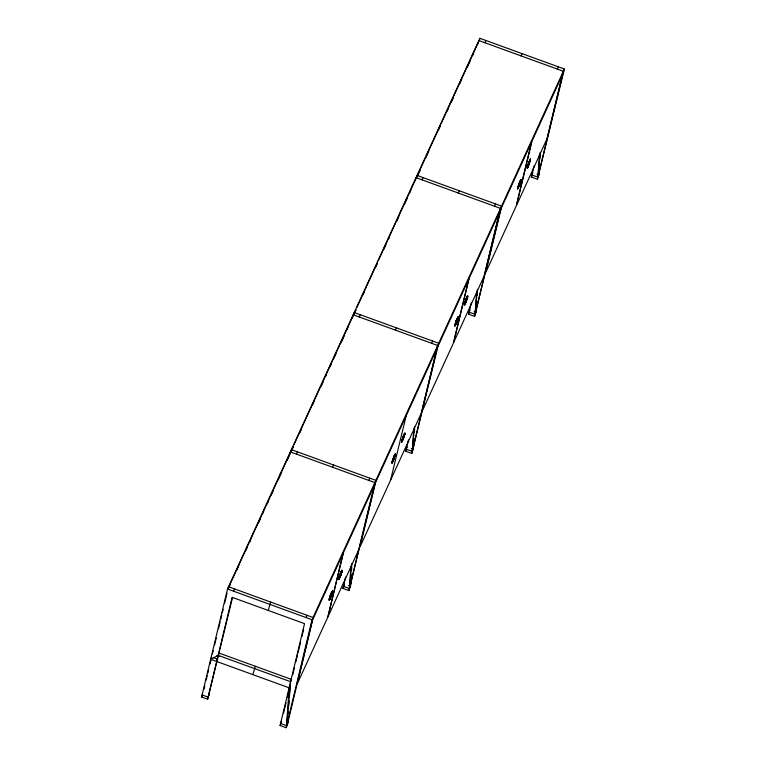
<?xml version="1.0" encoding="UTF-8"?>
<svg xmlns="http://www.w3.org/2000/svg" width="766" height="766" viewBox="0 0 766 766"><rect width="100%" height="100%" fill="white"/><g stroke="black" fill="none" stroke-linecap="round" stroke-linejoin="round"><path stroke-width="1.15" d="M289.366 697.395L290.151 685.57L289.127 687.82L286.599 725.661L280.567 723.468L281.591 721.218L281.103 723.257M289.127 687.82L210.66 659.287L218.166 655.37L219.191 653.12L291.616 679.461L290.592 681.702L286.599 725.661L287.633 723.41L287.863 719.868M288.265 713.95L288.418 711.585M288.811 705.678L289.127 700.947M350.933 566.074L349.43 588.547L343.398 586.354L344.422 584.104L343.934 586.143M350.694 582.754L350.464 586.306L349.43 588.547L351.699 563.604M351.01 578.024L351.249 574.471M351.565 569.741L351.805 566.198M413.764 428.97L412.261 451.433L406.229 449.24L407.253 446.99M413.525 445.64L413.295 449.192L412.261 451.433L414.53 426.49M413.841 440.91L414.004 438.545M414.396 432.627L414.636 429.084M476.596 291.856L475.092 314.319L469.06 312.126L470.085 309.876M476.356 308.526L476.126 312.078L475.092 314.319L477.362 289.376M476.672 303.796L476.835 301.431M477.228 295.513L477.467 291.97M539.427 154.742L537.923 177.214L531.891 175.012L532.916 172.771M539.187 171.412L538.958 174.964L537.923 177.214L540.193 152.262M539.427 167.869L539.666 164.317M540.059 158.409L540.298 154.856M287.633 723.41L287.949 719.848M350.78 582.735L350.464 586.306L348.453 585.569M413.611 445.62L413.295 449.192L411.275 448.455M476.442 308.507L476.126 312.078L474.106 311.341M539.274 171.402L538.958 174.964L536.937 174.227M330.06 596.178L330.826 594.655L329.284 600.228L331.151 593.526L332.616 591.074L330.673 594.818L329.706 598.859M329.61 598.102C328.882 600.046 330.941 597.202 329.706 599.079L329.61 598.093L329.217 598.955L330.203 598.38L332.616 591.074M330.012 598.313L330.596 597.509L329.38 599.395L330.855 596.35L330.481 598.122L332.004 592.166L332.492 592.281L330.893 596.59L331.659 595.067M332.109 593.133L332.329 591.85L331.764 591.946M339.711 575.276L340.947 572.394L339.099 578.665L340.87 574.318M339.587 575.381L340.353 573.858L338.744 578.158L339.233 578.282C338.735 576.31 342.431 570.708 341.291 571.149L340.87 572.796M339.233 578.062L341.531 571.369L342.019 571.493L341.004 574.443M340.602 575.86C343.197 569.914 335.47 586.976 340.564 575.63C345.026 562.617 336.37 582.869 341.674 570.986M393.197 459.016L394.059 456L392.537 461.745M394.423 455.444C388.391 474.518 399.163 444.96 394.174 456.479M394.298 458.116L395.256 453.893M394.777 456.795L395.141 455.1L391.933 463.047L394.298 457.886L393.906 459.543M403.644 437.252L404.85 434.379L404.362 434.255C402.035 440.632 402.409 440.172 402.131 441.388M402.6 438.104L401.575 441.044L402.064 441.168L403.51 435.615L404.975 433.173L402.121 441.321M402.543 438.162C407.043 428.443 402.552 439.636 404.41 434.877M404.505 433.872L404.467 435.232L404.553 434.322L403.874 434.954L404.295 434.044M455.416 323.53L458.279 316.846L456.335 320.59L455.368 324.631M457.618 319.25L456.143 323.894L458.279 316.846M466.954 296.921L467.806 296.059L467.691 297.256L467.193 297.141C462.549 308.037 465.766 305.433 466.954 296.921L464.761 304.447M464.962 302.311L464.474 305.213L467.145 298.462L466.082 301.565L466.848 300.042M466.944 298.826L467.681 297.265L467.298 298.118L467.011 297.294L466.054 299.87L466.417 298.098L464.943 302.742L466.015 299.63L465.249 301.153M464.292 305.146L467.519 296.825M518.266 185.994L520.918 179.665L519.607 182.385L520.823 180.508L519.568 185.315L520.985 180.939C518.917 181.159 518.247 186.598 518.199 187.517M520.641 180.441L518.017 187.67L519.089 186.167L518.419 187.277M520.985 180.939L520.593 181.801L520.497 180.824L520.009 181.523L520.688 180.891L517.596 188.819L520.641 182.203M520.602 181.791L520.315 180.977M527.784 167.093L530.168 161.415L530.445 158.878L527.544 166.873L528.617 165.379L527.123 168.032L529.488 162.861L529.095 164.527M530.637 158.945L527.238 166.816L527.726 166.95L529.44 161.052L528.262 164.106L528.655 162.449M530.445 158.878L527.726 166.95L529.957 159.816M530.129 161.004L530.216 160.094L528.866 162.679M329.38 599.395L329.868 597.145L329.667 598.447M329.801 598.169L329.572 599.462M338.629 579.374L339.003 577.593L339.099 578.665M339.204 578.024L339.137 577.305L338.811 579.441M342.019 571.493L341.445 572.269L341.856 571.053M341.636 572.346C342.354 570.402 340.305 573.246 341.531 571.369M341.837 571.417C342.862 567.491 340.257 577.028 341.837 571.417L341.445 572.279M391.933 463.047L393.657 457.541L392.891 459.064M392.211 462.281L393.427 460.395L392.403 462.348L392.307 461.276L392.115 463.114M393.312 461.008C394.825 456.412 391.579 462.664 392.403 462.348M394.94 456.019L395.16 454.736L394.595 454.832M403.433 438.746L403.826 437.089L401.461 442.26L401.834 440.479L401.93 441.561M404.304 436.007L404.668 434.312L401.643 442.327M404.467 435.232L404.783 433.106M456.143 323.894C452.706 330.318 457.216 319.499 455.588 324.391M454.947 326L455.435 323.099M457.417 319.614L458.154 318.053L455.234 325.234M457.762 318.915C458.642 313.39 456.469 325.406 458.087 316.779M457.886 318.263L455.071 324.803M464.799 303.087L464.474 305.213M467.298 298.118L467.614 295.992M517.596 188.819L519.319 183.313L518.553 184.836M517.778 188.896C517.548 188.704 520.392 182.423 518.975 186.78M521.11 179.732L520.334 182.748L520.918 179.665M527.123 168.032L527.889 165.016L527.688 166.318M527.793 167.16L527.63 165.963L527.305 168.099M529.938 160.937L530.034 160.247M232.577 597.384L207.653 699.167L201.611 696.974L227.531 588.997L479.889 38.3L564.389 69.026L537.435 179.244L531.403 177.051L534.093 165.81M203.957 689.237L204.79 685.79M206.169 680.036L207.27 675.44M207.825 673.142L208.658 669.685M210.037 663.94L211.694 657.037L210.66 659.287M212.421 653.982L213.254 650.545M214.624 644.809L216.28 637.934M218.482 628.771L220.129 621.896M220.675 619.598L221.776 615.021M222.332 612.723L223.155 609.286M224.534 603.56L227.004 593.248M207.653 699.167L232.108 597.308L304.533 623.648L280.078 725.507L286.111 727.7L287.145 725.45L313.064 617.482L228.565 586.756L228.201 588.278L289.998 453.415M289.634 454.947L290.362 451.892L374.861 482.618L348.942 590.586L342.909 588.393L345.6 577.152M252.837 674.626L255.337 666.267M268.244 610.445L270.743 602.086M352.465 317.833L353.193 314.778L437.692 345.504L411.773 453.472L405.741 451.279L408.431 440.038M283.525 713.175L286.015 702.824M287.394 697.07L290.151 685.57M292.736 674.817L294.412 667.847M295.8 662.035L297.476 655.074M298.031 652.747L300.54 642.301M301.938 636.489L303.604 629.528M415.296 180.719L416.024 177.664L500.524 208.39L474.604 316.358L468.572 314.165L471.262 302.924M286.111 727.7L312.03 619.732L564.389 69.026M312.528 620.23L297.237 683.894L327.752 617.3L343.044 553.636M343.292 553.071L328.011 616.735L358.526 550.151M478.128 43.605L478.855 40.55L563.355 71.276L537.435 179.244M479.334 40.608L479.889 38.3M375.359 483.116L360.068 546.78L390.583 480.186L406.124 415.967M436.639 349.373L421.357 413.037L390.842 479.621M468.706 279.408L453.415 343.072L422.899 409.666M468.955 278.853L453.673 342.507L484.189 275.923L499.47 212.259M501.021 208.888L485.73 272.552L516.246 205.958L531.537 142.294M531.786 141.739L516.504 205.403L547.02 138.809L562.301 75.145M338.936 578.225L339.395 576.358L338.936 578.225L339.328 577.373M392.498 461.333L392.699 460.031L392.24 461.908L392.632 461.055M401.767 441.111L402.227 439.244L401.767 441.111L402.16 440.259M467.499 297.198L467.03 299.075L467.499 297.189L467.107 298.051M518.438 187.957L517.711 187.613L518.362 185.812L518.065 188.12M530.331 160.084L529.861 161.961L530.331 160.075L529.785 159.816M330.366 596.13L329.562 597.691M330.414 597.442L331.946 593.909M332.329 591.85C326.804 603.397 333.976 585.483 330.433 596.072M402.993 436.677C401.461 441.714 404.764 431.536 403.222 436.984M403.701 437.204L403.414 438.592M456.297 320.36C454.114 326.938 458.805 313.821 456.325 320.514M519.386 185.248L520.152 183.725M528.875 164.221L528.502 165.992M395.16 454.736L393.504 457.704L395.447 453.96M455.042 325.167L456.699 322.189L455.425 325.004M464.895 303.834L466.044 301.335L465.671 303.106M518.505 186.971L519.348 185.008M293.024 446.817L291.032 451.164L291.396 449.642L375.895 480.368L348.942 590.586M294.02 444.644L352.829 316.301M355.855 309.703L353.863 314.05L354.227 312.528L438.726 343.254L411.773 453.472M356.851 307.53L377.284 262.939M378.28 260.756L415.66 179.187M440.115 125.825L416.694 176.936L417.058 175.414L501.558 206.14L474.604 316.358M441.111 123.642L478.491 42.073M228.335 588.719L230.327 584.372M236.799 570.23L238.8 565.883M245.771 550.649L247.265 547.393M249.764 541.955L250.76 539.781M258.238 523.465L260.229 519.109M262.719 513.67L263.715 511.497M267.21 503.884L268.703 500.619M271.193 495.181L273.184 490.834M278.173 479.956L281.658 472.344M287.145 460.385L289.136 456.029M291.166 451.605L293.158 447.258M299.63 433.116L301.632 428.769M312.595 404.841L314.587 400.484M321.069 386.351L323.06 381.995M325.55 376.566L326.546 374.382M330.041 366.77L331.534 363.505M334.024 358.067L336.015 353.72M341.004 342.842L344.489 335.23M346.979 329.792L347.975 327.618M353.997 314.491L355.989 310.144M362.96 294.92L364.463 291.655M375.426 267.727L377.418 263.38M383.9 249.237L385.892 244.89M388.381 239.452L389.377 237.269M396.855 220.962L398.847 216.606M404.333 204.646L407.32 198.116M409.81 192.678L410.806 190.504M416.819 177.377L420.314 169.765M425.791 157.806L428.788 151.275M438.257 130.613L440.249 126.266M447.229 111.032L448.723 107.776M451.212 102.338L453.204 97.981M459.686 83.848L461.678 79.492M467.164 67.532L470.152 61.002M472.641 55.564L473.637 53.39M233.573 591.199L234.597 588.949M296.404 454.085L297.428 451.835M359.235 316.971L360.259 314.721M422.066 179.857L423.091 177.607M484.897 42.743L485.922 40.493M216.701 661.479L217.726 659.229L213.704 657.764M201.611 696.974L202.645 694.724M209.166 694.886L208.141 697.127L202.1 694.934M332.54 467.222L333.574 464.981M395.371 330.108L396.405 327.867M458.202 192.994L459.236 190.753M521.033 55.889L522.067 53.639M305.998 617.53L307.022 615.29M368.829 480.416L369.854 478.175M431.66 343.302L432.685 341.062M494.491 206.198L495.516 203.947M557.322 69.084L558.347 66.834M312.327 620.537L374.134 485.673M375.158 483.423L436.965 348.559M437.989 346.309L499.796 211.445M500.82 209.195L562.627 74.331M394.787 454.899L394.136 456.68M404.314 434.111L403.471 435.825L404.975 433.173M529.976 159.883L529.134 161.597L530.35 159.711M331.917 593.066L332.31 592.214L331.841 594.09L332.425 591.007M338.744 578.167L339.137 577.305M392.776 462.185L392.048 461.841L392.441 460.979M401.575 441.053L401.968 440.191M455.607 325.071L454.88 324.727L455.272 323.865M457.58 318.838L457.972 317.986L457.704 318.551M517.711 187.613L518.103 186.76M520.411 181.734L520.803 180.872L520.535 181.437M527.238 166.825L527.63 165.963M517.902 187.689L518.295 186.827M527.429 166.892L527.822 166.031M329.284 600.228L330.481 598.122M280.078 725.507L280.758 724.004M342.909 588.393L343.589 586.89M405.741 451.279L406.42 449.776M468.572 314.165L469.252 312.672M531.403 177.051L532.083 175.558M454.88 324.727L455.138 324.152M464.407 303.93L464.991 303.145M329.217 598.955L329.476 598.38M392.048 461.841L392.307 461.266M454.765 325.933L455.674 324.085M341.291 571.149L341.952 570.22M342.143 570.287L340.832 573.006M329.102 600.161L330.558 597.719M530.024 160.027L529.536 160.726L530.062 160.295M464.895 304.054L465.201 303.298M457.666 317.938L457.178 318.627L457.991 317.622M402.064 441.168L403.213 438.449L402.839 440.22M394.835 455.052L394.346 455.741L394.863 455.31M339.233 578.282L339.539 577.516M332.004 592.166L331.515 592.855L332.032 592.424M467.806 296.059L466.303 298.711L467.337 296.758M457.809 317.555L456.967 319.566L457.254 318.33M401.461 442.26L402.37 440.402M332.147 591.773L331.305 593.794L331.592 592.549M530.254 160.716L530.168 159.644M528.033 166.184L527.592 167.333M527.966 167.16L527.401 167.266M520.258 180.604L520.823 180.508M519.338 183.467L519.721 181.772L519.358 183.553M465.134 304.274L464.569 304.37M457.426 317.718L458.03 317.909M457.321 320.839L456.737 322.429M457.197 320.944L456.718 322.266M404.122 434.035L404.687 433.939M402.303 441.388L401.738 441.484M394.366 458.058L393.887 459.38M392.843 461.199L392.508 461.707M340.583 575.706L340.008 577.334M339.472 578.502L338.907 578.598M329.342 599.108L329.945 599.299M227.531 588.997L312.03 619.732M218.166 655.37L290.592 681.702M216.95 655.629L219.105 656.414"/></g></svg>
